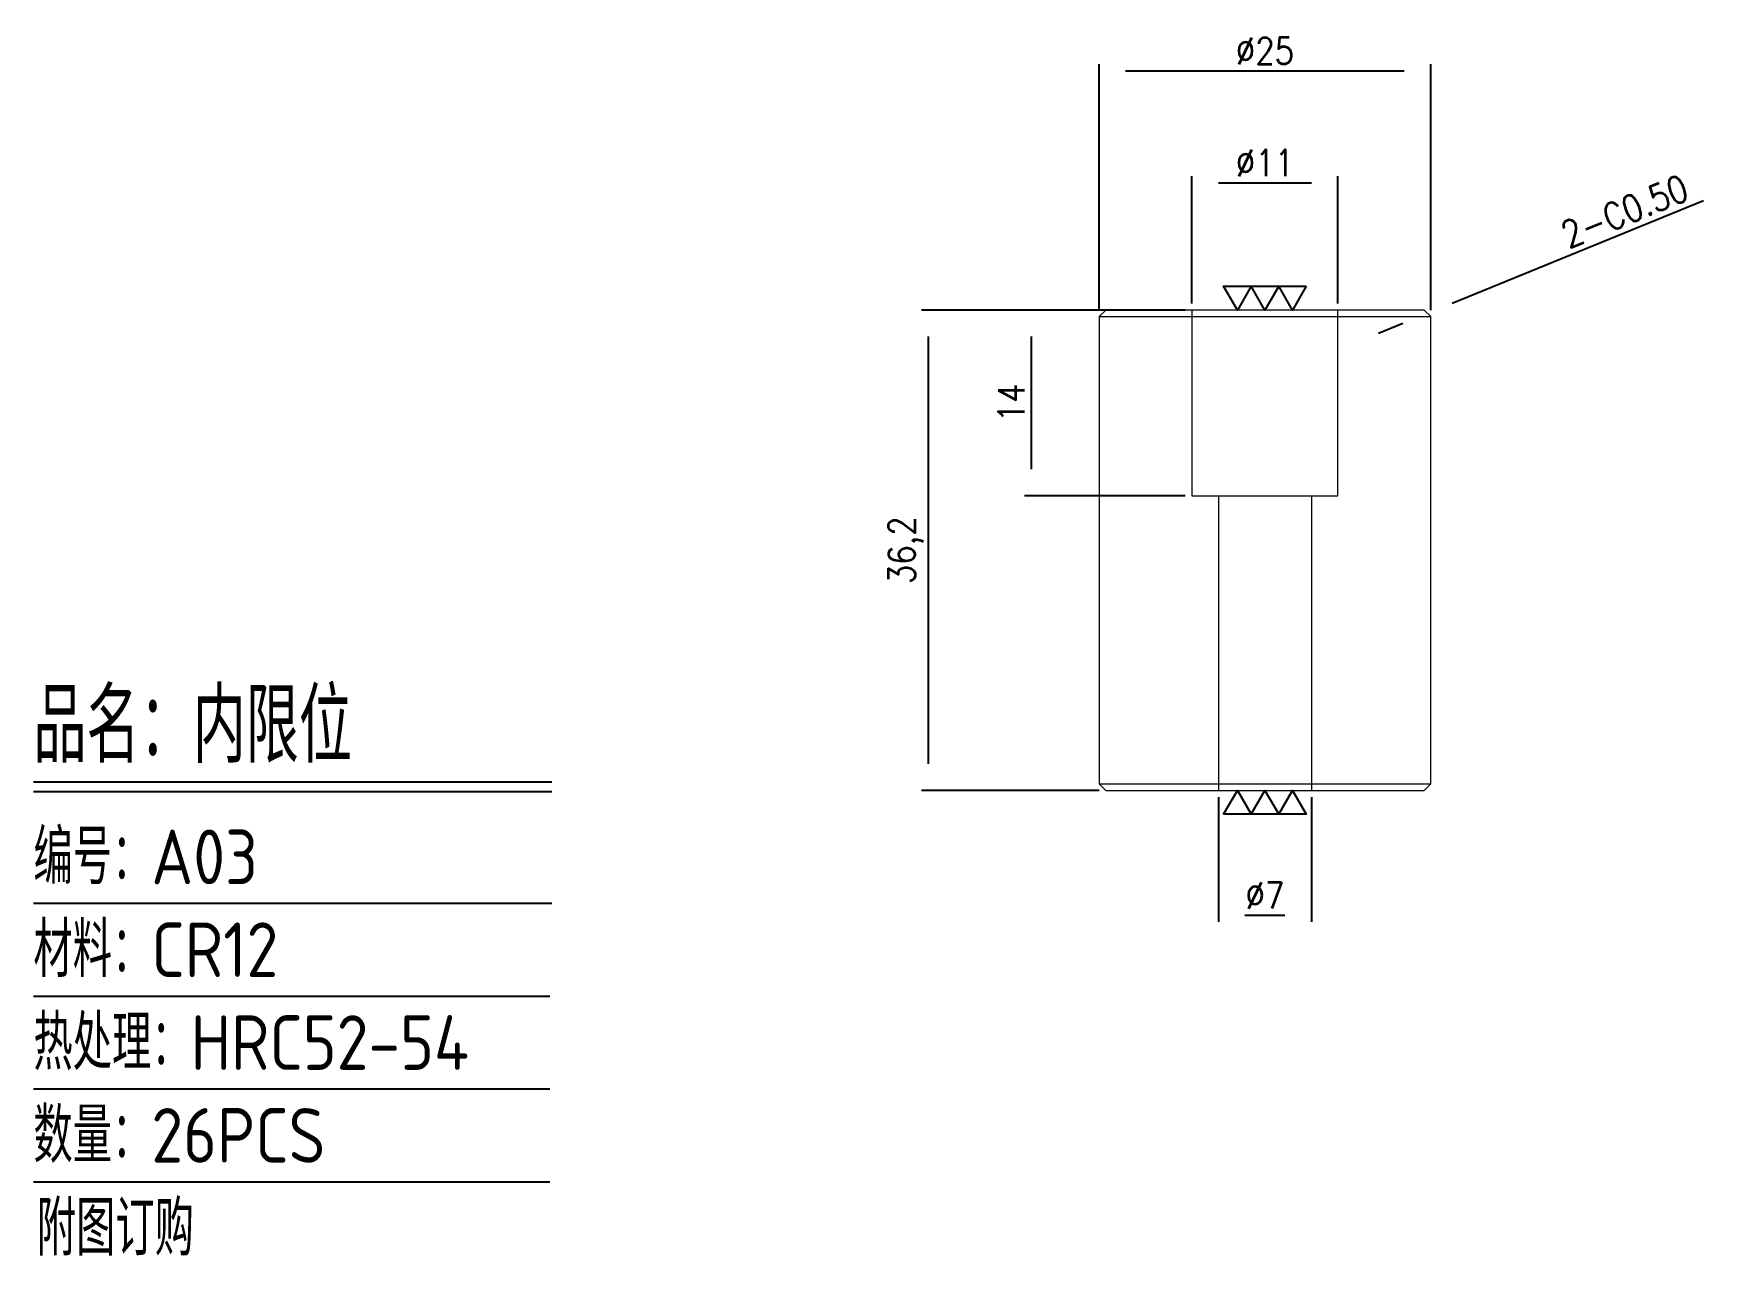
# Model space of a CAD drawing. Header units: millimetres. Extents: x 2085 to 2211, y -1225 to -1133.
import ezdxf

# ---------------------------------------------------------------- set-up
doc = ezdxf.new("R2010")
doc.units = ezdxf.units.MM
doc.linetypes.add('HIDDEN', pattern=[0])
for name, color, linetype in [('DIM', 4, 'Continuous'), ('PRESS', 3, 'Continuous'), ('TEXT', 4, 'Continuous')]:
    doc.layers.add(name, color=color, linetype=linetype)
doc.styles.add('gbenor', font='gbenor.shx', dxfattribs={"bigfont": 'gbcbig.shx'})
doc.styles.get("Standard").update_dxf_attribs({"font": 'txt.shx', "width": 0.85, "bigfont": 'ctxt.shx'})
doc.dimstyles.new('T-2-WX', dxfattribs={"dimtxt": 2, "dimasz": 2, "dimexe": 0.5, "dimexo": 0.5, "dimgap": 0.5, "dimtad": 1, "dimtxsty": 'Standard', "dimblk": 'OPEN30', "dimcen": 0, "dimazin": 3, "dimtfac": 1, "dimtmove": 0, "dimatfit": 3, "dimldrblk": 'OPEN30', "dimlwd": -1, "dimlwe": -1})

# ---------------------------------------------------------------- blocks, each defined once
blk = doc.blocks.new('*D7579')
at = {"layer": 'Defpoints', "color": 0}
for p in [(2166.01, -1153.53), (2152.64, -1189.73), (2166.01, -1189.73)]:
    blk.add_point(p, dxfattribs=at)
at = {"layer": 'DIM', "color": 0}
for p, q in [((2165.51, -1153.53), (2152.14, -1153.53)), ((2152.64, -1155.53), (2152.64, -1187.73)), ((2165.51, -1189.73), (2152.14, -1189.73))]:
    blk.add_line(p, q, dxfattribs=at)
at = {"layer": 'DIM', "color": 0, "insert": (2150.95, -1171.63), "char_height": 2, "attachment_point": 5, "rotation": 90}
blk.add_mtext('36,2', dxfattribs=at)
blk = doc.blocks.new('_Open30')
blk = doc.blocks.new('*D7580')
at = {"layer": 'Defpoints', "color": 0}
for p in [(2183.51, -1143.94), (2172.51, -1153.53), (2183.51, -1153.53)]:
    blk.add_point(p, dxfattribs=at)
at = {"layer": 'DIM', "color": 0}
for p, q in [((2172.51, -1153.03), (2172.51, -1143.44)), ((2174.51, -1143.94), (2181.51, -1143.94)), ((2183.51, -1153.03), (2183.51, -1143.44))]:
    blk.add_line(p, q, dxfattribs=at)
at = {"layer": 'DIM', "color": 0, "insert": (2178.01, -1142.44), "char_height": 2, "attachment_point": 5}
blk.add_mtext('%%c11', dxfattribs=at)
blk = doc.blocks.new('*D7581')
at = {"layer": 'Defpoints', "color": 0}
for p in [(2172.51, -1153.53), (2160.4, -1167.53), (2172.51, -1167.53)]:
    blk.add_point(p, dxfattribs=at)
at = {"layer": 'DIM', "color": 0}
for p, q in [((2172.01, -1153.53), (2159.9, -1153.53)), ((2160.4, -1155.53), (2160.4, -1165.53)), ((2172.01, -1167.53), (2159.9, -1167.53))]:
    blk.add_line(p, q, dxfattribs=at)
at = {"layer": 'DIM', "color": 0, "insert": (2158.9, -1160.53), "char_height": 2, "attachment_point": 5, "rotation": 90}
blk.add_mtext('14', dxfattribs=at)
blk = doc.blocks.new('*D7582')
at = {"layer": 'Defpoints', "color": 0}
for p in [(2174.51, -1189.73), (2181.51, -1189.73), (2181.51, -1199.14)]:
    blk.add_point(p, dxfattribs=at)
at = {"layer": 'DIM', "color": 0}
for p, q in [((2174.51, -1190.23), (2174.51, -1199.64)), ((2181.51, -1190.23), (2181.51, -1199.64)), ((2176.51, -1199.14), (2179.51, -1199.14))]:
    blk.add_line(p, q, dxfattribs=at)
at = {"layer": 'DIM', "color": 0, "insert": (2178.01, -1197.64), "char_height": 2, "attachment_point": 5}
blk.add_mtext('%%c7', dxfattribs=at)
blk = doc.blocks.new('*D7583')
at = {"layer": 'Defpoints', "color": 0}
for p in [(2190.51, -1135.5), (2165.51, -1154.03), (2190.51, -1154.03)]:
    blk.add_point(p, dxfattribs=at)
at = {"layer": 'DIM', "color": 0}
for p, q in [((2165.51, -1153.53), (2165.51, -1135)), ((2190.51, -1153.53), (2190.51, -1135)), ((2167.51, -1135.5), (2188.51, -1135.5))]:
    blk.add_line(p, q, dxfattribs=at)
at = {"layer": 'DIM', "color": 0, "insert": (2178.01, -1134), "char_height": 2, "attachment_point": 5}
blk.add_mtext('%%c25', dxfattribs=at)
blk = doc.blocks.new('*D7584')
at = {"layer": 'Defpoints', "color": 0}
blk.add_point((2190.26, -1153.78), dxfattribs=at)
blk.add_point((2190.26, -1153.78), dxfattribs=at)
at = {"layer": 'DIM', "color": 0}
for p, q in [((2192.12, -1153.02), (2211.07, -1145.28)), ((2190.26, -1153.78), (2190.26, -1153.78)), ((2188.41, -1154.54), (2186.56, -1155.29))]:
    blk.add_line(p, q, dxfattribs=at)
at = {"layer": 'DIM', "color": 0, "insert": (2205.13, -1146.09), "char_height": 2, "attachment_point": 5, "rotation": 22.2275}
blk.add_mtext('2-C0.50', dxfattribs=at)

msp = doc.modelspace()

# ---------------------------------------------------------------- linework, layer by layer
at = {"layer": 'DIM', "color": 4, "linetype": 'Continuous', "lineweight": 25}
for p, q in [((2085.209, -1189.085), (2124.286, -1189.085)), ((2085.209, -1189.805), (2124.286, -1189.805)), ((2085.209, -1198.241), (2124.286, -1198.241)), ((2085.209, -1205.237), (2124.116, -1205.237)), ((2085.209, -1212.234), (2124.116, -1212.234)), ((2085.209, -1219.23), (2124.116, -1219.23))]:
    msp.add_line(p, q, dxfattribs=at)
at = {"layer": 'PRESS', "lineweight": 20}
for p, q in [((2165.513, -1154.031), (2190.513, -1154.031)), ((2165.513, -1189.231), (2190.513, -1189.231))]:
    msp.add_line(p, q, dxfattribs=at)
at = {"layer": 'PRESS', "color": 4, "linetype": 'HIDDEN', "lineweight": 20, "ltscale": 0.02}
for p, q in [((2172.513, -1153.531), (2172.513, -1167.531)), ((2183.513, -1167.531), (2183.513, -1153.531))]:
    msp.add_line(p, q, dxfattribs=at)
at = {"layer": 'PRESS', "color": 4, "linetype": 'HIDDEN', "lineweight": 20, "ltscale": 0.01}
for p, q in [((2172.513, -1167.531), (2183.513, -1167.531)), ((2174.513, -1167.531), (2174.513, -1189.731)), ((2181.513, -1167.531), (2181.513, -1189.731))]:
    msp.add_line(p, q, dxfattribs=at)
at = {"layer": 'PRESS', "lineweight": 20}
msp.add_lwpolyline([(2165.513, -1154.031), (2165.513, -1189.231), (2166.013, -1189.731), (2190.013, -1189.731), (2190.513, -1189.231), (2190.513, -1154.031), (2190.013, -1153.531), (2166.013, -1153.531)], close=True, dxfattribs=at)
at = {"layer": 'TEXT'}
for points in [[(2181.131, -1151.731), (2180.091, -1153.531), (2179.052, -1151.731), (2178.013, -1153.531), (2176.974, -1151.731), (2175.935, -1153.531), (2174.895, -1151.731), (2181.131, -1151.731)], [(2174.895, -1191.531), (2175.935, -1189.731), (2176.974, -1191.531), (2178.013, -1189.731), (2179.052, -1191.531), (2180.091, -1189.731), (2181.131, -1191.531), (2174.895, -1191.531)]]:
    msp.add_lwpolyline(points, close=True, dxfattribs=at)

# ---------------------------------------------------------------- texts
at = {"layer": 'DIM', "color": 3, "linetype": 'Continuous', "lineweight": 25, "style": 'gbenor'}
for s, height, p in [('品名：内限位', 5.5558, (2085.209, -1187.644)), ('编号：A03', 4.1154, (2085.209, -1196.801)), ('材料：CR12', 4.1154, (2085.209, -1203.797)), ('热处理：HRC52-54', 4.11537, (2085.209, -1210.793)), ('数量：26PCS', 4.1154, (2085.209, -1217.789)), ('附图订购', 4.1154, (2085.459, -1224.785))]:
    msp.add_text(s, height=height, dxfattribs=at).set_placement(p)

# ---------------------------------------------------------------- dimensions: what is measured, and where the dimension line sits
at = {"layer": 'DIM'}
for base, p1, p2, picture, middle in [((2190.513, -1135.497), (2165.513, -1154.031), (2190.513, -1154.031), '*D7583', (2178.013, -1133.997)), ((2183.513, -1143.938), (2172.513, -1153.531), (2183.513, -1153.531), '*D7580', (2178.013, -1142.438)), ((2181.513, -1199.138), (2174.513, -1189.731), (2181.513, -1189.731), '*D7582', (2178.013, -1197.638))]:
    dim = msp.add_linear_dim(base=base, p1=p1, p2=p2, text='%%c<>', dimstyle='T-2-WX', dxfattribs=at)
    dim.commit()
    dim.dimension.update_dxf_attribs({"geometry": picture, "text_midpoint": middle})
dim = msp.add_diameter_dim_2p(p1=(2190.262, -1153.781), p2=(2190.264, -1153.781), text='2-C0.50', dimstyle='T-2-WX', dxfattribs=at)
dim.commit()
dim.dimension.update_dxf_attribs({"geometry": '*D7584', "text_midpoint": (2205.697, -1147.474), "dimtype": 163})
for base, p1, p2, picture, middle in [((2152.638, -1189.731), (2166.013, -1153.531), (2166.013, -1189.731), '*D7579', (2150.948, -1171.631)), ((2160.404, -1167.531), (2172.513, -1153.531), (2172.513, -1167.531), '*D7581', (2158.904, -1160.531))]:
    dim = msp.add_linear_dim(base=base, p1=p1, p2=p2, angle=90, dimstyle='T-2-WX', dxfattribs=at)
    dim.commit()
    dim.dimension.update_dxf_attribs({"geometry": picture, "text_midpoint": middle})

doc.saveas('drawing.dxf')
